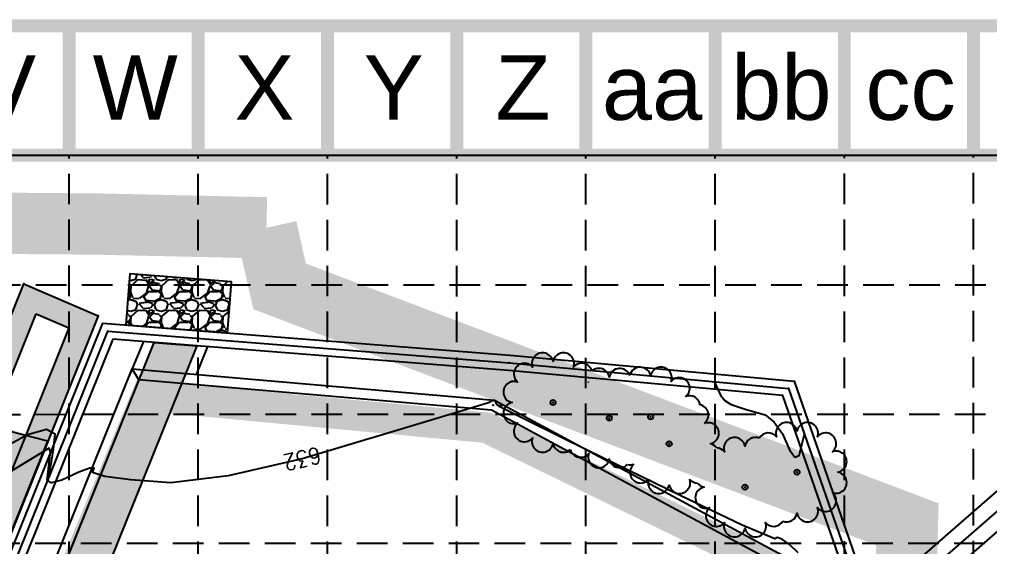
# Model space of a CAD drawing. Header units: feet. Extents: x 4829 to 5337, y 4560 to 5371.
# Drawn here: x 5116.1 to 5211.1, y 5319.4 to 5371 of the extents above; entities that cross this region are included whole.
import ezdxf
from ezdxf.enums import TextEntityAlignment as Align

# ---------------------------------------------------------------- set-up
doc = ezdxf.new("R2010")
doc.units = ezdxf.units.FT
doc.header["$LTSCALE"] = 20
doc.header["$MEASUREMENT"] = 0
doc.header["$PDSIZE"] = 0.5
for name, pattern in [('DASHED2', [0.375, 0.25, -0.125]), ('HIDDEN', [0.375, 0.25, -0.125]), ('Prop.Base$0$CENTER', [2.6999999999999997, 2.5, -0.05, 0.1, -0.05]), ('Prop.Base$0$DASHED', [0.8, 0.75, -0.05]), ('Prop.Base$0$STRUCTCL', [1.1500000000000001, 1, -0.05, 0.05, -0.05])]:
    doc.linetypes.add(name, pattern=pattern)
for name, color, linetype in [('BASE', 7, 'CONTINUOUS'), ('CONST-ENTRANCE', 3, 'CONTINUOUS'), ('EC', 43, 'CONTINUOUS'), ('GRID', 254, 'HIDDEN'), ('PC', 80, 'CONTINUOUS'), ('Prop.Base$0$EHATCHROAD', 52, 'CONTINUOUS'), ('Prop.Base$0$EPVMT', 8, 'Prop.Base$0$DASHED'), ('Prop.Base$0$FENCE', 242, 'Prop.Base$0$DASHED'), ('Prop.Base$0$FUTWATER', 3, 'Prop.Base$0$CENTER'), ('Prop.Base$0$hatch', 9, 'CONTINUOUS'), ('Prop.Base$0$HATCH-ROAD', 50, 'CONTINUOUS'), ('Prop.Base$0$PCD', 2, 'Prop.Base$0$DASHED'), ('Prop.Base$0$PLINE', 7, 'CONTINUOUS'), ('Prop.Base$0$PPVMT-PS', 2, 'CONTINUOUS'), ('Prop.Base$0$PPVMT1', 2, 'CONTINUOUS'), ('Prop.Base$0$PTGSR', 6, 'CONTINUOUS'), ('Prop.Base$0$PTgsr2', 5, 'CONTINUOUS'), ('Prop.Base$0$PWALL', 2, 'CONTINUOUS'), ('Prop.Base$0$TREE', 72, 'CONTINUOUS'), ('Prop.Base$0$TREET', 23, 'CONTINUOUS'), ('Prop.Base$0$WALK', 7, 'CONTINUOUS'), ('Prop.Base$0$WALL', 52, 'CONTINUOUS'), ('PROP_WALK', 30, 'CONTINUOUS'), ('SILT FENCE', 4, 'DASHED2')]:
    doc.layers.add(name, color=color, linetype=linetype)
doc.styles.add('80', font='romans.shx', dxfattribs={"width": 0.9, "height": 1.6})
doc.styles.get("Standard").update_dxf_attribs({"font": 'ARIAL.TTF'})
doc.linetypes.add('Prop.Base$0$FENCELINE2', pattern='A,0.25,[132,ltypeshp.shx,S=0.1,R=0,X=0,Y=0],-0.2,1', length=1.45)

msp = doc.modelspace()

# ---------------------------------------------------------------- hatches: boundary and pattern name
at = {"layer": 'Prop.Base$0$EHATCHROAD'}
h = msp.add_hatch(dxfattribs=at)
h.set_pattern_fill('AR-SAND', color=256, scale=1.999999999999998, angle=-1.144999685326866e-13, style=0)
h.set_pattern_definition([(302.9073176328837, (5094.20283894498, 4205.665509603617), (3.8513618717848, -0.1829856075277201), [0, -3.04, 0, -3.4, 0, -3.25]), (272.9073176328836, (5094.20283894498, 4205.665509603617), (5.342751177093619, -3.980135909697662), [0, -1.639999999999999, 0, -2.739999999999999, 0, -1.049999999999999]), (232.9073176328839, (5094.399815125942, 4208.117610821782), (-0.4874269909305898, -6.209191667883377), [0, -0.999999999999999, 0, -3.599999999999996, 0, -4.699999999999992]), (222.9073176328836, (5094.399815125942, 4208.117610821782), (1.268304051917823, -6.133502349546212), [0, -0.5, 0, -2.359999999999999, 0, -2.7])])
h.paths.add_polyline_path([(5038.140225999977, 5128.692519999981), (5071.741618999811, 5212.077378999573), (5091.880498999973, 5262.393065999992), (5123.819226999976, 5341.967635999993), (5116.541082999981, 5345.099587999997), (5083.115717999981, 5261.714700000006), (5063.726580999981, 5213.780229999995), (5031.206617999976, 5132.898925999983), (5006.629360000382, 5071.097699001009), (4989.515678999979, 5028.278829000003), (4968.544874999977, 4975.933656999985), (4952.936162999979, 4936.581415000003), (4961.29815399997, 4936.709664999998), (4976.046423999977, 4973.413411999991), (4996.106511999979, 5023.745243000001), (5014.11431599988, 5068.43073399975)])
h.paths.add_polyline_path([(5036.08515785645, 5129.516249574041), (5069.687106856672, 5212.902488338272), (5089.825420666573, 5263.216760748996), (5120.95997161895, 5340.787743042917), (5117.751387148228, 5342.168470402839), (5085.169474020329, 5260.887707216116), (5065.779903095917, 5212.952164453719), (5033.26236272536, 5132.076885842773), (5008.685948485834, 5070.277780537222), (4991.571224536625, 5027.456301051497), (4970.601499084742, 4975.113821212786), (4956.216189688472, 4938.845987159161), (4959.792554362076, 4938.900838781149), (4973.990902370564, 4974.23600508343), (4994.051403337803, 5024.568872240276), (5012.059255755763, 5069.254483387124)], flags=16)
at = {"layer": 'Prop.Base$0$hatch'}
h = msp.add_hatch(dxfattribs=at)
h.set_pattern_fill('GRAVEL', color=1, scale=3, style=0)
h.set_pattern_definition([(228.0128, (2.16, 3), (-23.99999469647448, -27.00000402482174), [0.403608, -39.957264]), (184.9697, (1.890000000000001, 2.7), (36.00000315455291, 2.999973921021156), [0.692604, -68.567775]), (132.5104, (1.199999999999999, 2.64), (29.99997215504044, -33.00002602161359), [0.488364, -48.348096]), (267.2737, (0.03000000000000114, 1.890000000000001), (2.999988053181571, 60.0000008849204), [0.630714, -62.440674]), (292.8337, (0, 1.26), (-15.00002971631142, 35.99998923533333), [0.618465, -61.22811900000001]), (357.2737, (0.2399999999999984, 0.6900000000000004), (-60.0000008849204, 2.999988053181574), [0.630714, -62.440674]), (37.6942, (0.870000000000001, 0.6600000000000001), (-39.00002203685393, -29.99997121548159), [0.8340869999999999, -82.574547]), (72.2553, (1.530000000000001, 1.17), (21.00003228811623, 65.99998869371757), [0.7874639999999999, -77.958963]), (121.4296, (1.77, 1.92), (-24.0000247025291, 38.99998510947771), [0.63285, -62.652219]), (175.2364, (1.440000000000001, 2.46), (33.00000283895875, -2.999974597983782), [0.7224959999999998, -35.40228899999998]), (222.3974, (0.7199999999999989, 2.52), (-36.0000220532197, -32.99997624604236), [0.9343440000000001, -92.500125]), (138.8141, (3, 1.859999999999999), (-21.00000884041714, 17.99999194002827), [0.318903, -31.571532]), (171.4692, (2.760000000000002, 2.07), (38.99999485444538, -6.000023730119371), [0.6067109999999998, -60.06453299999998]), (225, (2.16, 2.16), (-3.33066907387547e-16, -3.000000928346857), [0.4242629999999999, -3.818376]), (203.1986, (1.949999999999999, 2.52), (14.99999919200123, 6.000003975794561), [0.228474, -22.618845]), (291.8014, (1.739999999999998, 2.43), (-2.999999731501946, 9.00000081903231), [0.323109, -15.832386]), (30.9638, (1.859999999999999, 2.13), (8.999994066863994, 6.000007450622197), [0.5247869999999998, -16.96806899999999]), (161.5651, (2.309999999999999, 2.4), (6.000001303778886, -2.999995209668123), [0.3794730000000001, -9.107361000000001]), (16.38950000000001, (0, 2.43), (30.00000659523588, 8.999978129453911), [0.5316, -52.628535]), (70.3462, (0.5100000000000016, 2.58), (-11.99998574211524, -33.00000640681867), [0.445983, -44.152224]), (293.1986, (2.309999999999999, 3), (-6.000003975794561, 14.99999919200123), [0.456945, -22.390374]), (343.6105, (2.489999999999998, 2.58), (-30.00000659523587, 8.99997812945392), [0.5315999999999997, -52.62853499999999]), (339.444, (0, 0.5700000000000003), (-15.00000553362727, 5.999987989264753), [0.51264, -25.119372]), (294.7751, (0.4800000000000004, 0.3899999999999997), (-14.99997656773551, 33.00001026551735), [0.4295339999999999, -42.52392899999998]), (66.80140000000002, (2.34, 0), (6.000003975794565, 14.99999919200123), [0.456945, -22.390374]), (17.35400000000001, (2.52, 0.4199999999999999), (-39.0000060572905, -11.99998350677735), [0.5028929999999999, -49.78627199999999]), (69.444, (0.870000000000001, 0), (-5.99998798926476, -15.00000553362727), [0.25632, -25.375692]), (101.3099, (2.16, 0), (-2.999992896484816, 12.00000225669286), [0.15297, -15.144087]), (165.9638, (2.129999999999999, 0.1500000000000004), (9.00000163796922, -2.999994172083737), [0.618465, -11.75085]), (186.009, (1.530000000000001, 0.2999999999999998), (29.99999925271812, 2.999997952445524), [0.57315, -56.74176900000001]), (303.6901, (1.859999999999999, 1.859999999999999), (-3.000004003521572, 5.999998673313481), [0.432666, -10.383987]), (353.1572, (2.100000000000001, 1.5), (50.99999809643565, -6.000023993774283), [0.755382, -74.782689]), (60.94540000000001, (2.850000000000001, 1.41), (-12.00000008159784, -21.00000115370906), [0.308868, -30.578022]), (90, (3, 1.68), (-3, 3), [0.18, -2.82]), (120.2564, (1.469999999999999, 0.3899999999999997), (11.99998466040808, -21.0000073675642), [0.416772, -41.26056000000001]), (48.01279999999999, (1.260000000000002, 0.75), (23.99999469647448, 27.00000402482175), [0.8072159999999999, -39.553656]), (0, (1.800000000000001, 1.35), (3, 3), [0.78, -2.22]), (325.3048, (2.579999999999998, 1.35), (-29.99998277696258, 21.00002582878337), [0.474342, -46.959822]), (254.0546, (2.969999999999999, 1.08), (-2.999999667889143, -12.00000037995645), [0.436806, -21.403524]), (207.646, (2.850000000000001, 0.6600000000000001), (-56.99998742153878, -30.00002313950754), [0.711195, -70.408422]), (175.4261, (2.219999999999999, 0.3300000000000001), (-39.0000016749364, 2.999984403483252), [0.7523969999999998, -74.48722199999997])])
h.paths.add_polyline_path([(5136.506721971682, 5340.306673934038), (5136.899120854601, 5345.291252463531), (5126.929963795616, 5346.076050229369), (5126.537564912696, 5341.091471699876)])
at = {"layer": 'Prop.Base$0$HATCH-ROAD'}
msp.add_hatch(color=30, dxfattribs=at).paths.add_polyline_path([(5108.726725003085, 5288.366671557161), (5129.314054238769, 5339.3682585417), (5133.494793315859, 5339.03913997452), (5112.907464080173, 5288.037552989982)])
at = {"layer": 'PROP_WALK'}
msp.add_hatch(color=253, dxfattribs=at).paths.add_polyline_path([(5035.983596976786, 5144.576775606962), (5043.345602270083, 5141.610126312413), (5118.89895864077, 5329.708906129153), (5111.330504308894, 5332.100970914651)])

# ---------------------------------------------------------------- linework, layer by layer
at = {"layer": 'BASE', "color": 9}
msp.add_line((4842.654168825556, 5357.70078461545), (5323.402059425495, 5357.70078461545), dxfattribs=at)
at = {"layer": 'BASE', "const_width": 1.265126027894619}
for points in [[(5336.053319704437, 4560.671387041843), (5336.053319704437, 5370.352044894357), (4830.00290854658, 5370.352044894357), (4830.00290854658, 4560.671387041843)], [(5323.402059425495, 4573.32264732075), (5323.402059425495, 5357.70078461545), (4842.654168825556, 5357.70078461545), (4842.654168825556, 4573.32264732075)]]:
    msp.add_lwpolyline(points, close=True, dxfattribs=at)
for points in [[(5120.981894962367, 5370.352044894357), (5120.981894962367, 5357.70078461545)], [(5133.633155241308, 5370.352044894357), (5133.633155241308, 5357.70078461545)], [(5146.284415520249, 5370.352044894357), (5146.284415520249, 5357.70078461545)], [(5158.93567579919, 5370.352044894357), (5158.93567579919, 5357.70078461545)], [(5171.586936078132, 5370.352044894357), (5171.586936078132, 5357.70078461545)], [(5184.238196357073, 5370.352044894357), (5184.238196357073, 5357.70078461545)], [(5196.889456636049, 5370.352044894357), (5196.889456636049, 5357.70078461545)], [(5209.540716914989, 5370.352044894357), (5209.540716914989, 5357.70078461545)]]:
    msp.add_lwpolyline(points, dxfattribs=at)
at = {"layer": 'CONST-ENTRANCE', "color": 1, "linetype": 'HIDDEN', "const_width": 6, "flags": 128}
for points in [[(5025.703012550485, 5171.200891394617), (5029.23080512361, 5188.425792079099), (5058.558636682396, 5244.461731540367), (5042.056508250368, 5250.576055249629), (5049.464227429827, 5270.896040904798), (5069.747222002854, 5263.871425370442), (5080.140220079697, 5281.677258647759), (5107.404189193898, 5351.085542404528), (5123.739918462374, 5350.958253557725), (5140.305931787145, 5350.586153735043)], [(5025.703012550485, 5171.200891394617), (5025.703012550485, 5171.200891394617), (5035.493584285423, 5128.241327259306), (5003.458221439481, 5046.681206865149), (5080.709449168308, 5115.036281934635), (5080.298148233094, 5137.099577919511), (5108.980205404328, 5135.018782390165), (5112.912420335536, 5169.698690310594), (5181.841879136929, 5163.456303722557), (5186.00540168559, 5219.406556573009), (5199.189899466693, 5204.378592960424), (5205.520821219021, 5132.305736364714), (5204.17855100216, 5069.432251508781), (5187.795867280222, 5060.264693103625), (5207.706995367992, 5016.247829731202), (5219.310523317306, 5015.539777482523), (5229.78211432956, 5014.853729984019), (5246.804871282308, 5174.532897013909), (5211.768368655425, 5284.813950995534), (5202.628408402459, 5303.520398983132), (5203.063643937773, 5321.574300565822), (5141.593780887701, 5344.85527252334), (5140.305931787145, 5350.586153735043)]]:
    msp.add_lwpolyline(points, dxfattribs=at)
at = {"layer": 'EC', "color": 43, "flags": 128}
for points, elevation in [([(5184.127639792925, 5335.537424927134), (5184.757319193405, 5334.21880379583), (5185.189241657103, 5333.700705548182), (5185.738246884257, 5333.323819618539), (5186.404334874869, 5333.0881460069), (5187.190417754198, 5332.835511843253), (5188.096495522246, 5332.565917127598), (5189.122568179013, 5332.279361859935), (5190.033919785463, 5331.564990579094), (5190.830550341596, 5330.422803285077), (5191.512459847414, 5328.852799977883), (5192.053509679577, 5328.150717264107), (5192.453699838089, 5328.31655514375), (5192.972360807805, 5330.384072089873)], 631.5), ([(5192.379277487204, 5318.771352407824), (5191.505236787638, 5319.596722474541), (5190.829568044778, 5320.099129373049), (5190.352271258628, 5320.27857310335), (5190.073346429185, 5320.135053665443), (5186.892651442482, 5321.50210555142), (5180.810186298519, 5324.379728761282), (5171.825950997293, 5328.767923295029), (5165.903699796003, 5331.690075152403), (5163.043432694646, 5333.146184333405), (5163.245149693224, 5333.136250838034), (5163.308556489637, 5333.142915015529), (5163.23365308389, 5333.166176865891), (5163.02043947598, 5333.206036389118), (5162.867675420369, 5333.29413647468), (5162.775360917057, 5333.430477122578), (5162.743495966043, 5333.615058332812), (5162.609661487166, 5333.682672170027), (5162.373857480427, 5333.633318634225), (5162.036083945824, 5333.466997725407), (5158.830644743535, 5332.468605408404), (5152.757539873561, 5330.638141683218), (5143.816769335901, 5327.97560654985), (5136.548730463357, 5326.302304666769), (5130.953423255932, 5325.618236033982), (5127.030847713624, 5325.923400651484), (5124.472927888831, 5326.265167310009), (5123.279663781555, 5326.643536009558), (5123.451055391793, 5327.058506750131), (5123.007028237601, 5327.071720675926), (5121.94758231898, 5326.683177786947), (5120.27271763593, 5325.892878083191), (5119.234633561877, 5325.628348121993), (5118.833330096824, 5325.889587903352), (5119.06880724077, 5326.676597427268), (5119.276766835388, 5327.689957283195), (5119.457208880679, 5328.929667471135), (5119.610133376644, 5330.395727991086), (5118.763191695603, 5330.862230989675), (5116.916383837561, 5330.329176466899), (5114.069709802515, 5328.796564422761)], 632)]:
    msp.add_lwpolyline(points, dxfattribs=dict(at, elevation=elevation))
at = {"layer": 'GRID', "color": 8, "linetype": 'HIDDEN', "ltscale": 0.6}
for p, q in [((5120.981894962367, 4623.887716864959), (5120.981894962367, 5357.70078461545)), ((5133.633155241308, 4623.885727822282), (5133.633155241308, 5357.70078461545)), ((5146.284415520249, 4623.883738779605), (5146.284415520249, 5357.70078461545)), ((5158.93567579919, 4623.881749736927), (5158.93567579919, 5357.70078461545)), ((5171.586936078132, 4623.87976069425), (5171.586936078132, 5357.70078461545)), ((5184.238196357073, 4623.877771651573), (5184.238196357073, 5357.70078461545)), ((5196.94930371593, 4623.906542960332), (5196.889456636049, 5357.70078461545)), ((5209.587159587943, 4623.968162636109), (5209.540716914989, 5357.70078461545)), ((4843.229566268606, 5344.964517033141), (5323.194196990392, 5345.02709973388)), ((4843.22013540858, 5332.277700597308), (5323.194196990392, 5332.375839454973)), ((4843.148874222751, 5319.665132597666), (5323.402059425495, 5319.747003778592))]:
    msp.add_line(p, q, dxfattribs=at)
at = {"layer": 'PC', "color": 3}
for p, q in [((5128.266032575149, 5339.450761511138), (5126.878505089038, 5336.095661929328)), ((5134.539978085131, 5338.956860332725), (5133.440225434943, 5336.232411240378))]:
    msp.add_line(p, q, dxfattribs=at)
at = {"layer": 'PC', "color": 3, "elevation": 632, "flags": 128}
msp.add_lwpolyline([(5118.833330096824, 5325.889587903352), (5119.156059262268, 5328.675578005531), (5119.028414976823, 5329.009508361735), (5107.474537514048, 5322.054933715839), (5106.165587501032, 5321.113955720316), (5105.321697957415, 5320.190360343255)], dxfattribs=at)
at = {"layer": 'Prop.Base$0$EHATCHROAD', "color": 7, "lineweight": 0}
for p, q in [((5116.541082999981, 5345.099587999998), (5083.115717999977, 5261.714699999988)), ((5123.819226999976, 5341.967635999993), (5116.541082999981, 5345.099587999997)), ((5091.880498999975, 5262.393065999992), (5123.819226999976, 5341.967635999993))]:
    msp.add_line(p, q, dxfattribs=at)
at = {"layer": 'Prop.Base$0$EPVMT', "linetype": 'Continuous', "flags": 128}
msp.add_lwpolyline([(5226.819768312877, 4985.742298151245), (5230.433056266977, 5030.58452935043), (5234.904436680918, 5085.295397114426), (5238.506110636409, 5130.369094866807), (5241.925619627757, 5172.549817420766), (5220.84233150539, 5233.957595600215), (5204.001422882856, 5284.24515497577), (5192.998630110514, 5316.244451232773), (5162.348773475514, 5332.742898907215), (5127.80259873636, 5335.713495825412), (5093.366848343325, 5250.315204241218), (5092.439410470006, 5250.689181501401), (5127.151655263638, 5336.773160174565), (5162.640578524477, 5333.721497092756), (5193.817083889473, 5316.939560767208), (5204.948387117128, 5284.566519024208), (5221.789368494603, 5234.278742399767), (5242.939218372222, 5172.677094579213), (5239.502887363578, 5130.288867133195), (5235.901187319061, 5085.214842885563), (5231.429779733015, 5030.503642649565), (5227.816485687103, 4985.661335848736)], dxfattribs=at)
at = {"layer": 'Prop.Base$0$FENCE', "linetype": 'Prop.Base$0$FENCELINE2', "ltscale": 0.33, "flags": 128}
msp.add_lwpolyline([(5077.413551119175, 4678.206451536396), (5070.035008999987, 4675.426597999996), (5061.627244999991, 4698.492670999995), (5075.853847999985, 4703.72653899999), (5071.210143999995, 4715.20357399999), (5034.494942999992, 4701.868919999988), (4993.247950999987, 4822.738176999992), (4977.535915999994, 4869.399510999993), (4968.591492999996, 4952.179056000002), (5006.678062999998, 5045.359176999997), (5056.852229999995, 5171.59544999998), (5075.095460999995, 5217.06887499998), (5124.788667999996, 5340.476829000002), (5164.081904999992, 5337.383563999988), (5191.412541999988, 5334.866511999991), (5208.576449999996, 5285.542715), (5224.811887999983, 5237.219656999999), (5246.52087599999, 5173.045664999991), (5242.875044, 5128.684463999989), (5239.385960999997, 5084.719478999991), (5235.06910299999, 5030.885510999994), (5231.519677999991, 4986.661083999987), (5227.072234999991, 4933.703523999988), (5222.968834999995, 4880.550738), (5219.077200999996, 4831.485991999989), (5214.166284999988, 4770.529983999997), (5210.735599568243, 4728.617819420085)], dxfattribs=at)
at = {"layer": 'Prop.Base$0$FUTWATER', "color": 251, "linetype": 'Continuous'}
for p, q in [((5168.155797124554, 5286.760743192978), (5231.477013881846, 5341.943150917925)), ((5170.127409438055, 5284.499604151049), (5232.935550428426, 5339.214875713928))]:
    msp.add_line(p, q, dxfattribs=at)
at = {"layer": 'Prop.Base$0$FUTWATER', "color": 251, "linetype": 'Prop.Base$0$STRUCTCL'}
msp.add_line((5169.141976143084, 5285.630498914574), (5232.202619870628, 5340.585863826483), dxfattribs=at)
at = {"layer": 'Prop.Base$0$PCD'}
for p, q in [((5128.266032575149, 5339.450761511138), (5126.878505089038, 5336.095661929328)), ((5134.539978085131, 5338.956860332725), (5133.440225434943, 5336.232411240378))]:
    msp.add_line(p, q, dxfattribs=at)
at = {"layer": 'Prop.Base$0$PLINE', "flags": 128}
msp.add_lwpolyline([(4961.298153999996, 4936.709664999997), (4952.936162999998, 4936.581415), (5006.62936, 5071.097698999993), (5031.206617999998, 5132.898925999993), (5063.726581, 5213.780229999998), (5083.115718000002, 5261.714699999993), (5116.541083, 5345.099587999999), (5123.819226999998, 5341.967635999993), (5071.741618999999, 5212.077378999993), (5038.140226, 5128.692519999986), (5014.114315999999, 5068.430734), (4996.106511999999, 5023.745242999999), (4976.046424000001, 4973.413411999993), (4961.298153999996, 4936.709664999997), (4952.936162999998, 4936.581415)], dxfattribs=at)
msp.add_lwpolyline([(5117.751387148226, 5342.168470402845), (5120.95997161895, 5340.787743042915), (5089.825420666573, 5263.216760748995), (5069.687106856672, 5212.902488338275), (5036.085157856453, 5129.516249574056), (5012.059255755763, 5069.25448338712), (4994.051403337799, 5024.568872240278), (4973.990902370562, 4974.23600508344), (4959.792554362075, 4938.900838781148), (4956.216189688472, 4938.84598715916), (4970.60149908474, 4975.113821212784), (4991.571224536626, 5027.456301051496), (5008.685948485827, 5070.277780537217), (5033.262362725362, 5132.076885842773), (5065.77990309591, 5212.952164453713), (5085.169474020331, 5260.887707216114)], close=True, dxfattribs=at)
at = {"layer": 'Prop.Base$0$PPVMT-PS', "color": 7, "flags": 128}
msp.add_lwpolyline([(5035.983596976786, 5144.576775606961), (5043.345602270083, 5141.610126312411), (5118.898958640772, 5329.708906129154), (5106.138478075693, 5332.954250257131), (5035.983596976786, 5144.576775606961)], dxfattribs=at)
at = {"layer": 'Prop.Base$0$PPVMT1', "color": 1, "flags": 128}
msp.add_lwpolyline([(5126.537564912696, 5341.091471699876), (5136.506721971682, 5340.306673934038), (5136.899120854601, 5345.291252463531), (5126.929963795616, 5346.076050229369)], close=True, dxfattribs=at)
at = {"layer": 'Prop.Base$0$PTGSR'}
for p in [(5124.788668, 5340.476829, 631.6681), (5164.081905, 5337.383564, 631.9728), (5127.477127, 5336.243328, 631.8147), (5191.412542, 5334.866512, 631.3282), (5162.494675999999, 5333.232198, 632.0043), (5168.368018, 5333.489605, 631.9233), (5173.872151, 5331.967058, 631.9528), (5177.920352, 5332.085206000001, 631.6938), (5179.73887, 5329.45182, 631.7901), (5192.257165999999, 5326.67367, 631.5138), (5187.163453, 5325.205448, 631.9058)]:
    msp.add_point(p, dxfattribs=at)
at = {"layer": 'Prop.Base$0$PTgsr2', "color": 5}
for p in [(5116.541083, 5345.099588), (5123.819227, 5341.967636)]:
    msp.add_point(p, dxfattribs=at)
at = {"layer": 'Prop.Base$0$PWALL', "flags": 128}
msp.add_lwpolyline([(5108.726725003085, 5288.366671557161), (5129.314054238769, 5339.3682585417), (5133.494793315859, 5339.03913997452), (5112.907464080173, 5288.037552989982)], close=True, dxfattribs=at)
at = {"layer": 'Prop.Base$0$TREE'}
for points in [[(5172.167126164636, 5336.578898401072, 0.6019896329232755), (5170.368017999524, 5336.953706614185, 1.097578324585997), (5168.368017999981, 5337.489604999992, 1.097578324585629), (5166.368018000458, 5336.95370661418, 1.097578323840358), (5164.90391638556, 5335.489604999058, 1.097578323862244), (5164.368018000462, 5333.489604999052, 1.097578323862595), (5164.903916385563, 5331.489604999057, 1.097578323840287), (5166.368018000456, 5330.025503383918, 1.097578324585845), (5168.368017999983, 5329.489604998131, 0.5841960752613126), (5170.073042834911, 5328.877764598544)], [(5175.879620907795, 5336.132696281552, 0.775820103471115), (5173.872150999996, 5335.967057999983, 0.5850440633549563), (5172.165139987892, 5336.577176785584)], [(5182.773809588245, 5333.265075359321, 0.4756914544178755), (5181.384453614434, 5334.085205999062, 1.097578323840595), (5179.920351999519, 5335.549307614184, 1.097578324585955), (5177.920351999985, 5336.085205999991, 0.8242455474423076), (5175.879620907832, 5336.132696273698)], [(5171.850465679835, 5335.496206261644, 0.004688067711255914), (5171.832119614426, 5335.489604999058, 0.005119181157260098), (5171.848366853028, 5335.503364027581)], [(5190.85922560293, 5321.877802171273, 0.4734818782017413), (5192.257165999998, 5322.673669998123, 1.097578324585996), (5194.257165999532, 5323.209568383923, 1.097578323840848), (5195.721267614427, 5324.673669999052, 1.097578323862076), (5196.257165999527, 5326.673669999057, 1.097578323862595), (5195.721267614425, 5328.673669999052, 1.097578323840114), (5194.257165999533, 5330.137771614176, 1.097578324585562), (5192.257165999996, 5330.673669999985, 1.097578324585306), (5190.257166000463, 5330.137771614179, 0.5194672938314054), (5188.561197973377, 5330.00209484041)], [(5188.561197973377, 5330.00209484041, 0.472904241577463), (5187.16345299999, 5329.20544799999, 1.097578324585583), (5185.16345300046, 5328.669549614192, 0.2158685094575662), (5184.392198278015, 5329.045116543844)], [(5170.073042834911, 5328.877764598544, 0.601989633436625), (5171.87215100047, 5328.502956383933, 1.097578324585543), (5173.872150999996, 5327.967057998121, 0.6158086885445635), (5175.647265210045, 5327.421753068269)], [(5182.501035022154, 5325.613719337633, 0.1941437836021256), (5183.16345300046, 5325.205447999053, 1.097578323862897), (5183.699351385563, 5323.205447999063, 1.097578323840657), (5185.163453000453, 5321.741346383923, 1.0975783245857), (5187.16345299999, 5321.205447998118, 1.097578324586617), (5189.163452999534, 5321.741346383923, 0.5199734785303955), (5190.85922560293, 5321.877802171273)]]:
    msp.add_lwpolyline(points, format="xyb", dxfattribs=at)
for centre, radius, start, end in [((5182.539177814928, 5332.252127814549), 1.039766708356485, 309.6730967543496, 76.96289872162023), ((5183.564161613827, 5330.476803797963), 1.039766708478752, 279.6730967642838, 110.3269032485899), ((5183.564161613828, 5328.426836200142), 1.03976670847865, 36.46878513607489, 80.32690323571616), ((5175.913578386153, 5328.42683620014), 1.039766708478752, 255.4321847029559, 290.3269032485897), ((5176.938562185069, 5326.651512183554), 1.039766708356485, 129.6730967543498, 320.3269032365096), ((5178.713886201101, 5325.626528383527), 1.039766708407048, 159.6730966917426, 350.3269032513079), ((5180.763853798877, 5325.626528383526), 1.039766708407435, 189.673096748692, 20.32690330825735), ((5182.539177814928, 5326.651512183555), 1.039766708356569, 219.6730967634903, 267.9509529263086)]:
    msp.add_arc(centre, radius, start, end, dxfattribs=at)
at = {"layer": 'Prop.Base$0$TREET'}
for centre in [(5168.36801799999, 5333.489604999985), (5173.872150999996, 5331.967057999983), (5177.920351999986, 5332.085205999987), (5179.738869999996, 5329.451819999996), (5192.257165999997, 5326.673669999974), (5187.16345299999, 5325.205447999989)]:
    msp.add_circle(centre, 0.2499999999999995, dxfattribs=at)
at = {"layer": 'Prop.Base$0$WALK', "flags": 128}
msp.add_lwpolyline([(5116.541082999982, 5345.099587999995), (5123.819226999975, 5341.967635999991), (5091.880498999971, 5262.393065999991), (5071.741618999975, 5212.077378999991), (5038.140225999978, 5128.692519999983), (5014.114315999975, 5068.430734000001), (4996.106511999978, 5023.745242999996), (4976.046423999979, 4973.413411999991), (4961.298153999967, 4936.709664999998), (4952.936162999978, 4936.581415000002), (4968.544874999975, 4975.93365699999), (4989.515678999977, 5028.278829000002), (5006.629359999981, 5071.097698999999), (5031.206617999975, 5132.898925999993), (5063.726580999977, 5213.780229999998), (5083.115717999979, 5261.714699999993)], close=True, dxfattribs=at)
at = {"layer": 'Prop.Base$0$WALL'}
msp.add_line((5127.802598736359, 5335.713495825413), (5127.151655263638, 5336.773160174566), dxfattribs=at)
at = {"layer": 'Prop.Base$0$WALL', "ltscale": 0.33, "flags": 128}
for points in [[(4992.537651063865, 4822.49739427583), (4976.799039199645, 4869.237655794655), (4967.825446874651, 4952.287159343223), (5005.982441151787, 5045.639575791857), (5056.155708912873, 5171.873586341351), (5074.399567229209, 5217.348575001992), (5124.298620577015, 5341.267727174848), (5164.145728323119, 5338.130860040618), (5191.962176643619, 5335.569066589637), (5209.286112709839, 5285.785398105096), (5225.522587277223, 5237.459254872309), (5247.281071121553, 5173.138948087017), (5243.622610059069, 5128.624081098345), (5240.133585909579, 5084.659837657529), (5235.81670113676, 5030.82553578336), (5232.267163108226, 4986.599700492822), (5227.819815525437, 4933.643276665261), (5223.716549284602, 4880.492223294891), (5219.824816132739, 4831.426227213167)], [(5218.329585867236, 4831.545756786816), (5222.221120715386, 4880.609252705086), (5226.324654474558, 4933.763771334724), (5230.772192891754, 4986.72246750716), (5234.321504863232, 5030.94548621662), (5238.638336090404, 5084.779120342458), (5242.127477940913, 5128.74484690164), (5245.760680878437, 5172.952381912974), (5224.101188722763, 5236.980059127672), (5207.866787290153, 5285.30003189488), (5190.862907356362, 5334.163957410354), (5164.018081676865, 5336.636267959359), (5125.278715422979, 5339.685930825156), (5075.791354770783, 5216.789174997994), (5057.548751087119, 5171.317313658628), (5007.373684848191, 5045.07877820813), (4969.357539125341, 4952.070952656752), (4978.272792800348, 4869.561366205313), (4993.958250936118, 4822.978959724171)]]:
    msp.add_lwpolyline(points, dxfattribs=at)
at = {"layer": 'SILT FENCE', "color": 200, "linetype": 'Continuous', "const_width": 3, "flags": 128}
msp.add_lwpolyline([(5190.723317821402, 5316.983936103841), (5161.850896439586, 5331.024804336061), (5128.584605729357, 5334.143960866308), (5015.858974682417, 5062.263235667414)], dxfattribs=at)

# ---------------------------------------------------------------- texts
at = {"layer": 'BASE'}
for s, p in [('V', (5114.809574950873, 5364.319961632822)), ('W', (5127.460835229848, 5364.319961632822)), ('X', (5140.112095508755, 5364.319961632822)), ('Y', (5152.763355787731, 5364.319961632822)), ('Z', (5165.414616066672, 5364.319961632822)), ('bb', (5190.717136624555, 5364.319961632822)), ('aa', (5178.065876345613, 5364.319961632822)), ('cc', (5203.368396903496, 5364.319961632822))]:
    msp.add_text(s, height=6.325630139473093, dxfattribs=at).set_placement(p, align=Align.MIDDLE_CENTER)
at = {"layer": 'EC', "color": 43, "style": '80', "width": 0.9}
msp.add_text('632', height=1.6, rotation=192.9651397753683, dxfattribs=at).set_placement((5143.816769335901, 5327.975606549849, 632), align=Align.MIDDLE_CENTER)

doc.saveas('drawing.dxf')
